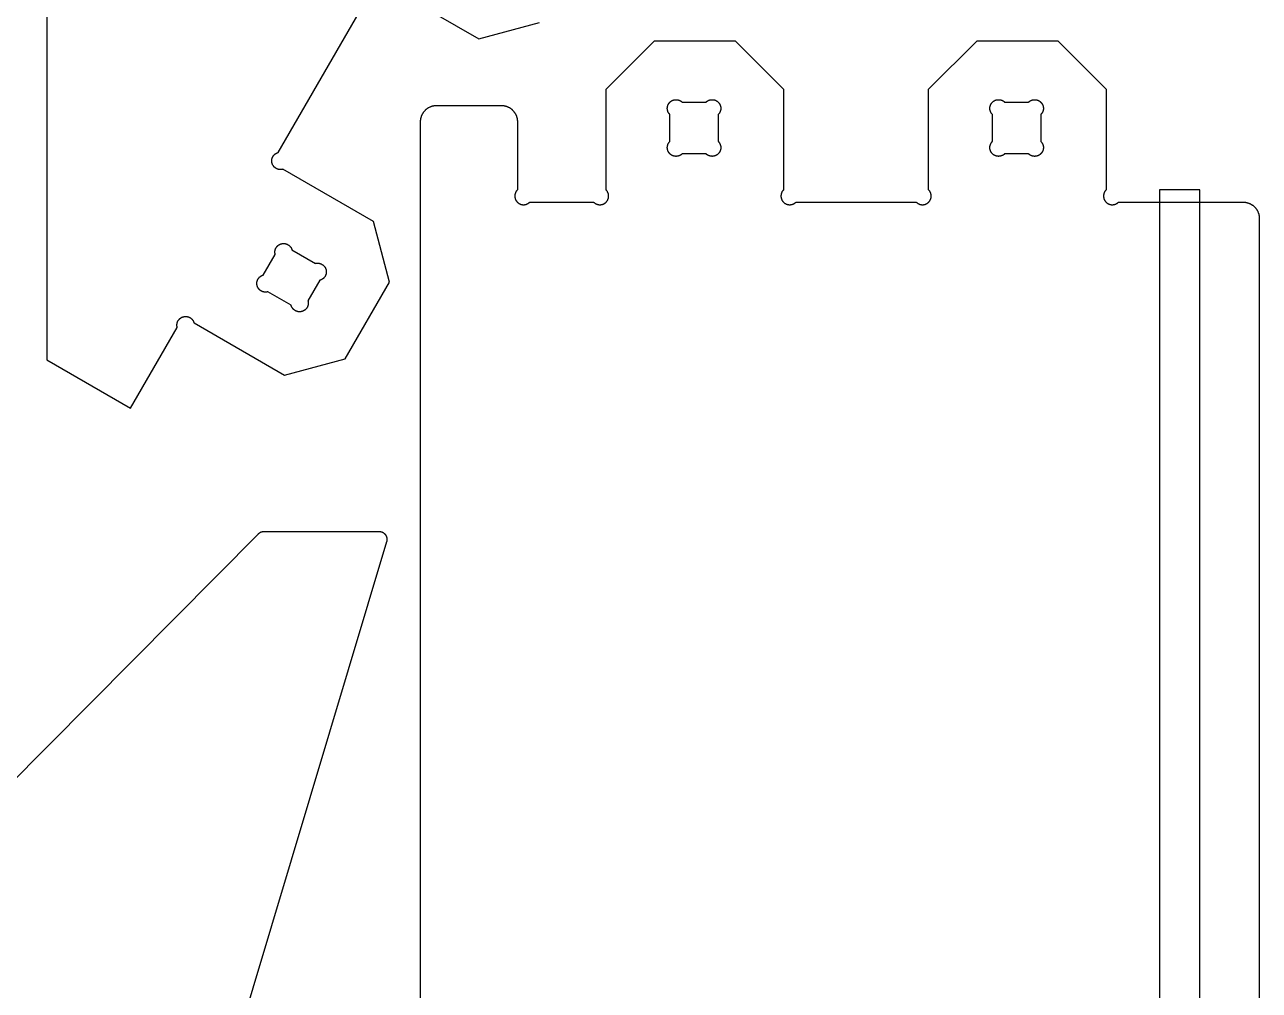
# Model space of a CAD drawing. Header units: inches. Extents: x -71.1 to 24.9, y -42.3 to 5.7.
# Drawn here: x -10.4 to 8.73, y -27.28 to -12.31 of the extents above; entities that cross this region are included whole.
import ezdxf

# ---------------------------------------------------------------- set-up
doc = ezdxf.new("R2010")
doc.units = ezdxf.units.IN
doc.header["$LTSCALE"] = 0.03937
doc.header["$MEASUREMENT"] = 0
for name, color, linetype, true_color in [('pocket', 7, 'Continuous', 0x000000), ('profile - inside', 7, 'Continuous', 0x000000), ('profile - outside', 7, 'Continuous', 0x000000)]:
    doc.layers.add(name, color=color, linetype=linetype, true_color=true_color)

msp = doc.modelspace()

# ---------------------------------------------------------------- linework, layer by layer
at = {"layer": 'pocket'}
for points in [[(7.809, -14.876), (7.184, -14.876)], [(7.184, -14.876), (7.184, -39.254)], [(7.809, -39.254), (7.809, -14.876)]]:
    msp.add_lwpolyline(points, dxfattribs=at)
at = {"layer": 'profile - inside'}
for points in [[(0.384, -14.22), (0.384, -14.223), (0.384, -14.226), (0.384, -14.229), (0.384, -14.232), (0.384, -14.235), (0.383, -14.238), (0.383, -14.241), (0.382, -14.244), (0.382, -14.247), (0.381, -14.25), (0.38, -14.254), (0.379, -14.257), (0.378, -14.26), (0.377, -14.263), (0.376, -14.266), (0.375, -14.269), (0.374, -14.272), (0.372, -14.275), (0.371, -14.279), (0.369, -14.282), (0.368, -14.285), (0.366, -14.288), (0.364, -14.291), (0.362, -14.293), (0.36, -14.296), (0.358, -14.299), (0.356, -14.302), (0.354, -14.305), (0.352, -14.307), (0.35, -14.31), (0.347, -14.313), (0.345, -14.315), (0.342, -14.317), (0.34, -14.32), (0.337, -14.322), (0.335, -14.324), (0.332, -14.327), (0.329, -14.329), (0.326, -14.331), (0.323, -14.333), (0.32, -14.334), (0.317, -14.336), (0.314, -14.338), (0.311, -14.34), (0.308, -14.341), (0.305, -14.342), (0.302, -14.344), (0.299, -14.345), (0.296, -14.346), (0.293, -14.347), (0.29, -14.348), (0.287, -14.349), (0.283, -14.35), (0.28, -14.351), (0.277, -14.352), (0.274, -14.352), (0.271, -14.353), (0.268, -14.353), (0.265, -14.354), (0.262, -14.354), (0.258, -14.354), (0.255, -14.354), (0.252, -14.355), (0.249, -14.355), (0.246, -14.355), (0.243, -14.354), (0.24, -14.354), (0.237, -14.354), (0.234, -14.354), (0.231, -14.353), (0.228, -14.353), (0.225, -14.352), (0.222, -14.352), (0.219, -14.351), (0.215, -14.35), (0.212, -14.349), (0.209, -14.348), (0.206, -14.347), (0.203, -14.346), (0.2, -14.345), (0.197, -14.344), (0.194, -14.342), (0.19, -14.341), (0.187, -14.34), (0.184, -14.338), (0.181, -14.336), (0.178, -14.334), (0.176, -14.333), (0.173, -14.331), (0.17, -14.329), (0.167, -14.327), (0.164, -14.324), (0.162, -14.322), (0.159, -14.32), (0.156, -14.317), (0.154, -14.315), (-0.214, -14.315), (-0.217, -14.317), (-0.219, -14.32), (-0.222, -14.322), (-0.225, -14.324), (-0.227, -14.327), (-0.23, -14.329), (-0.233, -14.331), (-0.236, -14.333), (-0.239, -14.334), (-0.242, -14.336), (-0.245, -14.338), (-0.248, -14.34), (-0.251, -14.341), (-0.254, -14.342), (-0.257, -14.344), (-0.26, -14.345), (-0.263, -14.346), (-0.266, -14.347), (-0.269, -14.348), (-0.273, -14.349), (-0.276, -14.35), (-0.279, -14.351), (-0.282, -14.352), (-0.285, -14.352), (-0.288, -14.353), (-0.291, -14.353), (-0.294, -14.354), (-0.298, -14.354), (-0.301, -14.354), (-0.304, -14.354), (-0.307, -14.355), (-0.31, -14.355), (-0.313, -14.355), (-0.316, -14.354), (-0.319, -14.354), (-0.322, -14.354), (-0.325, -14.354), (-0.328, -14.353), (-0.331, -14.353), (-0.334, -14.352), (-0.337, -14.352), (-0.341, -14.351), (-0.344, -14.35), (-0.347, -14.349), (-0.35, -14.348), (-0.353, -14.347), (-0.356, -14.346), (-0.359, -14.345), (-0.362, -14.344), (-0.366, -14.342), (-0.369, -14.341), (-0.372, -14.34), (-0.375, -14.338), (-0.378, -14.336), (-0.381, -14.334), (-0.384, -14.333), (-0.386, -14.331), (-0.389, -14.329), (-0.392, -14.327), (-0.395, -14.324), (-0.397, -14.322), (-0.4, -14.32), (-0.403, -14.317), (-0.405, -14.315), (-0.408, -14.313), (-0.41, -14.31), (-0.412, -14.307), (-0.414, -14.305), (-0.417, -14.302), (-0.419, -14.299), (-0.421, -14.296), (-0.423, -14.293), (-0.425, -14.291), (-0.426, -14.288), (-0.428, -14.285), (-0.43, -14.282), (-0.431, -14.279), (-0.433, -14.275), (-0.434, -14.272), (-0.435, -14.269), (-0.436, -14.266), (-0.437, -14.263), (-0.439, -14.26), (-0.439, -14.257), (-0.44, -14.254), (-0.441, -14.25), (-0.442, -14.247), (-0.442, -14.244), (-0.443, -14.241), (-0.443, -14.238), (-0.444, -14.235), (-0.444, -14.232), (-0.444, -14.229), (-0.445, -14.226), (-0.445, -14.223), (-0.445, -14.22), (-0.445, -14.217), (-0.445, -14.214), (-0.444, -14.211), (-0.444, -14.207), (-0.444, -14.204), (-0.443, -14.201), (-0.443, -14.198), (-0.442, -14.195), (-0.442, -14.192), (-0.441, -14.189), (-0.44, -14.186), (-0.439, -14.182), (-0.439, -14.179), (-0.437, -14.176), (-0.436, -14.173), (-0.435, -14.17), (-0.434, -14.167), (-0.433, -14.164), (-0.431, -14.161), (-0.43, -14.158), (-0.428, -14.155), (-0.426, -14.152), (-0.425, -14.149), (-0.423, -14.146), (-0.421, -14.143), (-0.419, -14.14), (-0.417, -14.137), (-0.414, -14.135), (-0.412, -14.132), (-0.41, -14.129), (-0.408, -14.127), (-0.405, -14.124), (-0.405, -13.706), (-0.408, -13.703), (-0.41, -13.701), (-0.412, -13.698), (-0.414, -13.696), (-0.417, -13.693), (-0.419, -13.69), (-0.421, -13.687), (-0.423, -13.684), (-0.425, -13.681), (-0.426, -13.679), (-0.428, -13.676), (-0.43, -13.673), (-0.431, -13.669), (-0.433, -13.666), (-0.434, -13.663), (-0.435, -13.66), (-0.436, -13.657), (-0.437, -13.654), (-0.439, -13.651), (-0.439, -13.648), (-0.44, -13.645), (-0.441, -13.641), (-0.442, -13.638), (-0.442, -13.635), (-0.443, -13.632), (-0.443, -13.629), (-0.444, -13.626), (-0.444, -13.623), (-0.444, -13.62), (-0.445, -13.617), (-0.445, -13.614), (-0.445, -13.611), (-0.445, -13.608), (-0.445, -13.604), (-0.444, -13.601), (-0.444, -13.598), (-0.444, -13.595), (-0.443, -13.592), (-0.443, -13.589), (-0.442, -13.586), (-0.442, -13.583), (-0.441, -13.58), (-0.44, -13.577), (-0.439, -13.573), (-0.439, -13.57), (-0.437, -13.567), (-0.436, -13.564), (-0.435, -13.561), (-0.434, -13.558), (-0.433, -13.555), (-0.431, -13.552), (-0.43, -13.549), (-0.428, -13.545), (-0.426, -13.543), (-0.425, -13.54), (-0.423, -13.537), (-0.421, -13.534), (-0.419, -13.531), (-0.417, -13.528), (-0.414, -13.525), (-0.412, -13.523), (-0.41, -13.52), (-0.408, -13.518), (-0.405, -13.515), (-0.403, -13.513), (-0.4, -13.51), (-0.397, -13.508), (-0.395, -13.506), (-0.392, -13.504), (-0.389, -13.501), (-0.386, -13.499), (-0.384, -13.498), (-0.381, -13.496), (-0.378, -13.494), (-0.375, -13.492), (-0.372, -13.491), (-0.369, -13.489), (-0.366, -13.488), (-0.362, -13.486), (-0.359, -13.485), (-0.356, -13.484), (-0.353, -13.483), (-0.35, -13.482), (-0.347, -13.481), (-0.344, -13.48), (-0.341, -13.479), (-0.337, -13.478), (-0.334, -13.478), (-0.331, -13.477), (-0.328, -13.477), (-0.325, -13.476), (-0.322, -13.476), (-0.319, -13.476), (-0.316, -13.476), (-0.313, -13.476), (-0.31, -13.476), (-0.307, -13.476), (-0.304, -13.476), (-0.301, -13.476), (-0.298, -13.476), (-0.294, -13.476), (-0.291, -13.477), (-0.288, -13.477), (-0.285, -13.478), (-0.282, -13.478), (-0.279, -13.479), (-0.276, -13.48), (-0.273, -13.481), (-0.269, -13.482), (-0.266, -13.483), (-0.263, -13.484), (-0.26, -13.485), (-0.257, -13.486), (-0.254, -13.488), (-0.251, -13.489), (-0.248, -13.491), (-0.245, -13.492), (-0.242, -13.494), (-0.239, -13.496), (-0.236, -13.498), (-0.233, -13.499), (-0.23, -13.501), (-0.227, -13.504), (-0.225, -13.506), (-0.222, -13.508), (-0.219, -13.51), (-0.217, -13.513), (-0.214, -13.515), (0.154, -13.515), (0.156, -13.513), (0.159, -13.51), (0.162, -13.508), (0.164, -13.506), (0.167, -13.504), (0.17, -13.501), (0.173, -13.499), (0.176, -13.498), (0.178, -13.496), (0.181, -13.494), (0.184, -13.492), (0.187, -13.491), (0.19, -13.489), (0.194, -13.488), (0.197, -13.486), (0.2, -13.485), (0.203, -13.484), (0.206, -13.483), (0.209, -13.482), (0.212, -13.481), (0.215, -13.48), (0.219, -13.479), (0.222, -13.478), (0.225, -13.478), (0.228, -13.477), (0.231, -13.477), (0.234, -13.476), (0.237, -13.476), (0.24, -13.476), (0.243, -13.476), (0.246, -13.476), (0.249, -13.476), (0.252, -13.476), (0.255, -13.476), (0.258, -13.476), (0.262, -13.476), (0.265, -13.476), (0.268, -13.477), (0.271, -13.477), (0.274, -13.478), (0.277, -13.478), (0.28, -13.479), (0.283, -13.48), (0.287, -13.481), (0.29, -13.482), (0.293, -13.483), (0.296, -13.484), (0.299, -13.485), (0.302, -13.486), (0.305, -13.488), (0.308, -13.489), (0.311, -13.491), (0.314, -13.492), (0.317, -13.494), (0.32, -13.496), (0.323, -13.498), (0.326, -13.499), (0.329, -13.501), (0.332, -13.504), (0.335, -13.506), (0.337, -13.508), (0.34, -13.51), (0.342, -13.513), (0.345, -13.515), (0.347, -13.518), (0.35, -13.52), (0.352, -13.523), (0.354, -13.525), (0.356, -13.528), (0.358, -13.531), (0.36, -13.534), (0.362, -13.537), (0.364, -13.54), (0.366, -13.543), (0.368, -13.545), (0.369, -13.549), (0.371, -13.552), (0.372, -13.555), (0.374, -13.558), (0.375, -13.561), (0.376, -13.564), (0.377, -13.567), (0.378, -13.57), (0.379, -13.573), (0.38, -13.577), (0.381, -13.58), (0.382, -13.583), (0.382, -13.586), (0.383, -13.589), (0.383, -13.592), (0.384, -13.595), (0.384, -13.598), (0.384, -13.601), (0.384, -13.604), (0.384, -13.608), (0.384, -13.611), (0.384, -13.614), (0.384, -13.617), (0.384, -13.62), (0.384, -13.623), (0.384, -13.626), (0.383, -13.629), (0.383, -13.632), (0.382, -13.635), (0.382, -13.638), (0.381, -13.641), (0.38, -13.645), (0.379, -13.648), (0.378, -13.651), (0.377, -13.654), (0.376, -13.657), (0.375, -13.66), (0.374, -13.663), (0.372, -13.666), (0.371, -13.669), (0.369, -13.673), (0.368, -13.676), (0.366, -13.679), (0.364, -13.681), (0.362, -13.684), (0.36, -13.687), (0.358, -13.69), (0.356, -13.693), (0.354, -13.696), (0.352, -13.698), (0.35, -13.701), (0.347, -13.703), (0.345, -13.706), (0.345, -14.124), (0.347, -14.127), (0.35, -14.129), (0.352, -14.132), (0.354, -14.135), (0.356, -14.137), (0.358, -14.14), (0.36, -14.143), (0.362, -14.146), (0.364, -14.149), (0.366, -14.152), (0.368, -14.155), (0.369, -14.158), (0.371, -14.161), (0.372, -14.164), (0.374, -14.167), (0.375, -14.17), (0.376, -14.173), (0.377, -14.176), (0.378, -14.179), (0.379, -14.182), (0.38, -14.186), (0.381, -14.189), (0.382, -14.192), (0.382, -14.195), (0.383, -14.198), (0.383, -14.201), (0.384, -14.204), (0.384, -14.207), (0.384, -14.211), (0.384, -14.214), (0.384, -14.217), (0.384, -14.22)], [(5.384, -14.22), (5.384, -14.223), (5.384, -14.226), (5.384, -14.229), (5.384, -14.232), (5.384, -14.235), (5.383, -14.238), (5.383, -14.241), (5.382, -14.244), (5.382, -14.247), (5.381, -14.25), (5.38, -14.254), (5.379, -14.257), (5.378, -14.26), (5.377, -14.263), (5.376, -14.266), (5.375, -14.269), (5.374, -14.272), (5.372, -14.275), (5.371, -14.279), (5.369, -14.282), (5.368, -14.285), (5.366, -14.288), (5.364, -14.291), (5.362, -14.293), (5.36, -14.296), (5.358, -14.299), (5.356, -14.302), (5.354, -14.305), (5.352, -14.307), (5.35, -14.31), (5.347, -14.313), (5.345, -14.315), (5.342, -14.317), (5.34, -14.32), (5.337, -14.322), (5.335, -14.324), (5.332, -14.327), (5.329, -14.329), (5.326, -14.331), (5.323, -14.333), (5.32, -14.334), (5.317, -14.336), (5.314, -14.338), (5.311, -14.34), (5.308, -14.341), (5.305, -14.342), (5.302, -14.344), (5.299, -14.345), (5.296, -14.346), (5.293, -14.347), (5.29, -14.348), (5.287, -14.349), (5.283, -14.35), (5.28, -14.351), (5.277, -14.352), (5.274, -14.352), (5.271, -14.353), (5.268, -14.353), (5.265, -14.354), (5.262, -14.354), (5.258, -14.354), (5.255, -14.354), (5.252, -14.355), (5.249, -14.355), (5.246, -14.355), (5.243, -14.354), (5.24, -14.354), (5.237, -14.354), (5.234, -14.354), (5.231, -14.353), (5.228, -14.353), (5.225, -14.352), (5.222, -14.352), (5.219, -14.351), (5.215, -14.35), (5.212, -14.349), (5.209, -14.348), (5.206, -14.347), (5.203, -14.346), (5.2, -14.345), (5.197, -14.344), (5.194, -14.342), (5.19, -14.341), (5.187, -14.34), (5.184, -14.338), (5.181, -14.336), (5.178, -14.334), (5.176, -14.333), (5.173, -14.331), (5.17, -14.329), (5.167, -14.327), (5.164, -14.324), (5.162, -14.322), (5.159, -14.32), (5.156, -14.317), (5.154, -14.315), (4.786, -14.315), (4.783, -14.317), (4.781, -14.32), (4.778, -14.322), (4.775, -14.324), (4.773, -14.327), (4.77, -14.329), (4.767, -14.331), (4.764, -14.333), (4.761, -14.334), (4.758, -14.336), (4.755, -14.338), (4.752, -14.34), (4.749, -14.341), (4.746, -14.342), (4.743, -14.344), (4.74, -14.345), (4.737, -14.346), (4.734, -14.347), (4.731, -14.348), (4.727, -14.349), (4.724, -14.35), (4.721, -14.351), (4.718, -14.352), (4.715, -14.352), (4.712, -14.353), (4.709, -14.353), (4.706, -14.354), (4.702, -14.354), (4.699, -14.354), (4.696, -14.354), (4.693, -14.355), (4.69, -14.355), (4.687, -14.355), (4.684, -14.354), (4.681, -14.354), (4.678, -14.354), (4.675, -14.354), (4.672, -14.353), (4.669, -14.353), (4.666, -14.352), (4.663, -14.352), (4.659, -14.351), (4.656, -14.35), (4.653, -14.349), (4.65, -14.348), (4.647, -14.347), (4.644, -14.346), (4.641, -14.345), (4.638, -14.344), (4.634, -14.342), (4.631, -14.341), (4.628, -14.34), (4.625, -14.338), (4.622, -14.336), (4.619, -14.334), (4.616, -14.333), (4.614, -14.331), (4.611, -14.329), (4.608, -14.327), (4.605, -14.324), (4.603, -14.322), (4.6, -14.32), (4.597, -14.317), (4.595, -14.315), (4.592, -14.313), (4.59, -14.31), (4.588, -14.307), (4.586, -14.305), (4.583, -14.302), (4.581, -14.299), (4.579, -14.296), (4.577, -14.293), (4.575, -14.291), (4.574, -14.288), (4.572, -14.285), (4.57, -14.282), (4.569, -14.279), (4.567, -14.275), (4.566, -14.272), (4.565, -14.269), (4.564, -14.266), (4.563, -14.263), (4.561, -14.26), (4.561, -14.257), (4.56, -14.254), (4.559, -14.25), (4.558, -14.247), (4.558, -14.244), (4.557, -14.241), (4.557, -14.238), (4.556, -14.235), (4.556, -14.232), (4.556, -14.229), (4.555, -14.226), (4.555, -14.223), (4.555, -14.22), (4.555, -14.217), (4.555, -14.214), (4.556, -14.211), (4.556, -14.207), (4.556, -14.204), (4.557, -14.201), (4.557, -14.198), (4.558, -14.195), (4.558, -14.192), (4.559, -14.189), (4.56, -14.186), (4.561, -14.182), (4.561, -14.179), (4.563, -14.176), (4.564, -14.173), (4.565, -14.17), (4.566, -14.167), (4.567, -14.164), (4.569, -14.161), (4.57, -14.158), (4.572, -14.155), (4.574, -14.152), (4.575, -14.149), (4.577, -14.146), (4.579, -14.143), (4.581, -14.14), (4.583, -14.137), (4.586, -14.135), (4.588, -14.132), (4.59, -14.129), (4.592, -14.127), (4.595, -14.124), (4.595, -13.706), (4.592, -13.703), (4.59, -13.701), (4.588, -13.698), (4.586, -13.696), (4.583, -13.693), (4.581, -13.69), (4.579, -13.687), (4.577, -13.684), (4.575, -13.681), (4.574, -13.679), (4.572, -13.676), (4.57, -13.673), (4.569, -13.669), (4.567, -13.666), (4.566, -13.663), (4.565, -13.66), (4.564, -13.657), (4.563, -13.654), (4.561, -13.651), (4.561, -13.648), (4.56, -13.645), (4.559, -13.641), (4.558, -13.638), (4.558, -13.635), (4.557, -13.632), (4.557, -13.629), (4.556, -13.626), (4.556, -13.623), (4.556, -13.62), (4.555, -13.617), (4.555, -13.614), (4.555, -13.611), (4.555, -13.608), (4.555, -13.604), (4.556, -13.601), (4.556, -13.598), (4.556, -13.595), (4.557, -13.592), (4.557, -13.589), (4.558, -13.586), (4.558, -13.583), (4.559, -13.58), (4.56, -13.577), (4.561, -13.573), (4.561, -13.57), (4.563, -13.567), (4.564, -13.564), (4.565, -13.561), (4.566, -13.558), (4.567, -13.555), (4.569, -13.552), (4.57, -13.549), (4.572, -13.545), (4.574, -13.543), (4.575, -13.54), (4.577, -13.537), (4.579, -13.534), (4.581, -13.531), (4.583, -13.528), (4.586, -13.525), (4.588, -13.523), (4.59, -13.52), (4.592, -13.518), (4.595, -13.515), (4.597, -13.513), (4.6, -13.51), (4.603, -13.508), (4.605, -13.506), (4.608, -13.504), (4.611, -13.501), (4.614, -13.499), (4.616, -13.498), (4.619, -13.496), (4.622, -13.494), (4.625, -13.492), (4.628, -13.491), (4.631, -13.489), (4.634, -13.488), (4.638, -13.486), (4.641, -13.485), (4.644, -13.484), (4.647, -13.483), (4.65, -13.482), (4.653, -13.481), (4.656, -13.48), (4.659, -13.479), (4.663, -13.478), (4.666, -13.478), (4.669, -13.477), (4.672, -13.477), (4.675, -13.476), (4.678, -13.476), (4.681, -13.476), (4.684, -13.476), (4.687, -13.476), (4.69, -13.476), (4.693, -13.476), (4.696, -13.476), (4.699, -13.476), (4.702, -13.476), (4.706, -13.476), (4.709, -13.477), (4.712, -13.477), (4.715, -13.478), (4.718, -13.478), (4.721, -13.479), (4.724, -13.48), (4.727, -13.481), (4.731, -13.482), (4.734, -13.483), (4.737, -13.484), (4.74, -13.485), (4.743, -13.486), (4.746, -13.488), (4.749, -13.489), (4.752, -13.491), (4.755, -13.492), (4.758, -13.494), (4.761, -13.496), (4.764, -13.498), (4.767, -13.499), (4.77, -13.501), (4.773, -13.504), (4.775, -13.506), (4.778, -13.508), (4.781, -13.51), (4.783, -13.513), (4.786, -13.515), (5.154, -13.515), (5.156, -13.513), (5.159, -13.51), (5.162, -13.508), (5.164, -13.506), (5.167, -13.504), (5.17, -13.501), (5.173, -13.499), (5.176, -13.498), (5.178, -13.496), (5.181, -13.494), (5.184, -13.492), (5.187, -13.491), (5.19, -13.489), (5.194, -13.488), (5.197, -13.486), (5.2, -13.485), (5.203, -13.484), (5.206, -13.483), (5.209, -13.482), (5.212, -13.481), (5.215, -13.48), (5.219, -13.479), (5.222, -13.478), (5.225, -13.478), (5.228, -13.477), (5.231, -13.477), (5.234, -13.476), (5.237, -13.476), (5.24, -13.476), (5.243, -13.476), (5.246, -13.476), (5.249, -13.476), (5.252, -13.476), (5.255, -13.476), (5.258, -13.476), (5.262, -13.476), (5.265, -13.476), (5.268, -13.477), (5.271, -13.477), (5.274, -13.478), (5.277, -13.478), (5.28, -13.479), (5.283, -13.48), (5.287, -13.481), (5.29, -13.482), (5.293, -13.483), (5.296, -13.484), (5.299, -13.485), (5.302, -13.486), (5.305, -13.488), (5.308, -13.489), (5.311, -13.491), (5.314, -13.492), (5.317, -13.494), (5.32, -13.496), (5.323, -13.498), (5.326, -13.499), (5.329, -13.501), (5.332, -13.504), (5.335, -13.506), (5.337, -13.508), (5.34, -13.51), (5.342, -13.513), (5.345, -13.515), (5.347, -13.518), (5.35, -13.52), (5.352, -13.523), (5.354, -13.525), (5.356, -13.528), (5.358, -13.531), (5.36, -13.534), (5.362, -13.537), (5.364, -13.54), (5.366, -13.543), (5.368, -13.545), (5.369, -13.549), (5.371, -13.552), (5.372, -13.555), (5.374, -13.558), (5.375, -13.561), (5.376, -13.564), (5.377, -13.567), (5.378, -13.57), (5.379, -13.573), (5.38, -13.577), (5.381, -13.58), (5.382, -13.583), (5.382, -13.586), (5.383, -13.589), (5.383, -13.592), (5.384, -13.595), (5.384, -13.598), (5.384, -13.601), (5.384, -13.604), (5.384, -13.608), (5.384, -13.611), (5.384, -13.614), (5.384, -13.617), (5.384, -13.62), (5.384, -13.623), (5.384, -13.626), (5.383, -13.629), (5.383, -13.632), (5.382, -13.635), (5.382, -13.638), (5.381, -13.641), (5.38, -13.645), (5.379, -13.648), (5.378, -13.651), (5.377, -13.654), (5.376, -13.657), (5.375, -13.66), (5.374, -13.663), (5.372, -13.666), (5.371, -13.669), (5.369, -13.673), (5.368, -13.676), (5.366, -13.679), (5.364, -13.681), (5.362, -13.684), (5.36, -13.687), (5.358, -13.69), (5.356, -13.693), (5.354, -13.696), (5.352, -13.698), (5.35, -13.701), (5.347, -13.703), (5.345, -13.706), (5.345, -14.124), (5.347, -14.127), (5.35, -14.129), (5.352, -14.132), (5.354, -14.135), (5.356, -14.137), (5.358, -14.14), (5.36, -14.143), (5.362, -14.146), (5.364, -14.149), (5.366, -14.152), (5.368, -14.155), (5.369, -14.158), (5.371, -14.161), (5.372, -14.164), (5.374, -14.167), (5.375, -14.17), (5.376, -14.173), (5.377, -14.176), (5.378, -14.179), (5.379, -14.182), (5.38, -14.186), (5.381, -14.189), (5.382, -14.192), (5.382, -14.195), (5.383, -14.198), (5.383, -14.201), (5.384, -14.204), (5.384, -14.207), (5.384, -14.211), (5.384, -14.214), (5.384, -14.217), (5.384, -14.22)], [(-6.523, -15.876), (-6.524, -15.871), (-6.525, -15.867), (-6.525, -15.862), (-6.526, -15.858), (-6.527, -15.854), (-6.527, -15.849), (-6.527, -15.845), (-6.527, -15.841), (-6.527, -15.838), (-6.527, -15.835), (-6.527, -15.832), (-6.527, -15.829), (-6.526, -15.826), (-6.526, -15.822), (-6.526, -15.819), (-6.525, -15.816), (-6.524, -15.813), (-6.524, -15.81), (-6.523, -15.807), (-6.522, -15.804), (-6.521, -15.8), (-6.52, -15.797), (-6.519, -15.794), (-6.518, -15.791), (-6.516, -15.788), (-6.515, -15.785), (-6.514, -15.782), (-6.512, -15.779), (-6.511, -15.776), (-6.509, -15.773), (-6.507, -15.77), (-6.505, -15.767), (-6.503, -15.764), (-6.501, -15.761), (-6.499, -15.758), (-6.497, -15.756), (-6.495, -15.753), (-6.492, -15.75), (-6.49, -15.748), (-6.488, -15.745), (-6.485, -15.743), (-6.483, -15.74), (-6.48, -15.738), (-6.477, -15.736), (-6.475, -15.734), (-6.472, -15.732), (-6.469, -15.73), (-6.466, -15.728), (-6.463, -15.726), (-6.46, -15.724), (-6.457, -15.722), (-6.454, -15.721), (-6.451, -15.719), (-6.448, -15.718), (-6.445, -15.717), (-6.442, -15.715), (-6.439, -15.714), (-6.436, -15.713), (-6.433, -15.712), (-6.429, -15.711), (-6.426, -15.71), (-6.423, -15.709), (-6.42, -15.709), (-6.417, -15.708), (-6.414, -15.707), (-6.411, -15.707), (-6.407, -15.707), (-6.404, -15.706), (-6.401, -15.706), (-6.398, -15.706), (-6.395, -15.706), (-6.392, -15.706), (-6.39, -15.706), (-6.387, -15.706), (-6.385, -15.706), (-6.382, -15.706), (-6.38, -15.706), (-6.377, -15.707), (-6.375, -15.707), (-6.372, -15.707), (-6.37, -15.708), (-6.367, -15.708), (-6.364, -15.709), (-6.362, -15.709), (-6.359, -15.71), (-6.357, -15.711), (-6.354, -15.711), (-6.351, -15.712), (-6.349, -15.713), (-6.346, -15.714), (-6.344, -15.715), (-6.341, -15.716), (-6.339, -15.717), (-6.336, -15.718), (-6.333, -15.719), (-6.331, -15.72), (-6.328, -15.722), (-6.326, -15.723), (-6.324, -15.725), (-6.321, -15.726), (-6.319, -15.728), (-6.316, -15.729), (-6.314, -15.731), (-6.312, -15.732), (-6.309, -15.734), (-6.307, -15.736), (-6.305, -15.738), (-6.303, -15.74), (-6.301, -15.742), (-6.299, -15.744), (-6.296, -15.746), (-6.294, -15.748), (-6.293, -15.75), (-6.291, -15.752), (-6.289, -15.754), (-6.287, -15.756), (-6.285, -15.759), (-6.283, -15.761), (-6.282, -15.763), (-6.28, -15.766), (-6.279, -15.768), (-6.277, -15.77), (-6.276, -15.773), (-6.274, -15.775), (-6.273, -15.778), (-6.272, -15.78), (-6.27, -15.783), (-6.269, -15.785), (-6.268, -15.788), (-6.267, -15.79), (-6.266, -15.793), (-6.265, -15.795), (-6.264, -15.798), (-6.263, -15.801), (-6.263, -15.803), (-6.262, -15.806), (-5.9, -16.015), (-5.895, -16.014), (-5.891, -16.013), (-5.886, -16.012), (-5.882, -16.011), (-5.878, -16.011), (-5.873, -16.01), (-5.869, -16.01), (-5.865, -16.01), (-5.862, -16.01), (-5.859, -16.01), (-5.856, -16.011), (-5.853, -16.011), (-5.849, -16.011), (-5.846, -16.011), (-5.843, -16.012), (-5.84, -16.012), (-5.837, -16.013), (-5.834, -16.014), (-5.831, -16.015), (-5.828, -16.015), (-5.824, -16.016), (-5.821, -16.017), (-5.818, -16.019), (-5.815, -16.02), (-5.812, -16.021), (-5.809, -16.022), (-5.806, -16.024), (-5.803, -16.025), (-5.8, -16.027), (-5.797, -16.029), (-5.794, -16.03), (-5.791, -16.032), (-5.788, -16.034), (-5.785, -16.036), (-5.782, -16.038), (-5.78, -16.04), (-5.777, -16.043), (-5.774, -16.045), (-5.772, -16.047), (-5.769, -16.05), (-5.767, -16.052), (-5.764, -16.055), (-5.762, -16.057), (-5.76, -16.06), (-5.758, -16.063), (-5.756, -16.066), (-5.754, -16.068), (-5.752, -16.071), (-5.75, -16.074), (-5.748, -16.077), (-5.746, -16.08), (-5.745, -16.083), (-5.743, -16.086), (-5.742, -16.089), (-5.74, -16.092), (-5.739, -16.096), (-5.738, -16.099), (-5.737, -16.102), (-5.736, -16.105), (-5.735, -16.108), (-5.734, -16.111), (-5.733, -16.114), (-5.733, -16.118), (-5.732, -16.121), (-5.731, -16.124), (-5.731, -16.127), (-5.731, -16.13), (-5.73, -16.133), (-5.73, -16.136), (-5.73, -16.139), (-5.73, -16.142), (-5.73, -16.145), (-5.73, -16.148), (-5.73, -16.15), (-5.73, -16.153), (-5.73, -16.155), (-5.73, -16.158), (-5.731, -16.16), (-5.731, -16.163), (-5.731, -16.165), (-5.732, -16.168), (-5.732, -16.171), (-5.733, -16.173), (-5.733, -16.176), (-5.734, -16.178), (-5.734, -16.181), (-5.735, -16.183), (-5.736, -16.186), (-5.737, -16.189), (-5.738, -16.191), (-5.739, -16.194), (-5.74, -16.196), (-5.741, -16.199), (-5.742, -16.201), (-5.743, -16.204), (-5.744, -16.207), (-5.746, -16.209), (-5.747, -16.211), (-5.748, -16.214), (-5.75, -16.216), (-5.751, -16.219), (-5.753, -16.221), (-5.755, -16.223), (-5.756, -16.226), (-5.758, -16.228), (-5.76, -16.23), (-5.762, -16.233), (-5.764, -16.235), (-5.766, -16.237), (-5.767, -16.239), (-5.77, -16.241), (-5.772, -16.243), (-5.774, -16.245), (-5.776, -16.247), (-5.778, -16.249), (-5.78, -16.251), (-5.782, -16.252), (-5.785, -16.254), (-5.787, -16.256), (-5.789, -16.257), (-5.792, -16.259), (-5.794, -16.26), (-5.797, -16.262), (-5.799, -16.263), (-5.802, -16.265), (-5.804, -16.266), (-5.807, -16.267), (-5.809, -16.268), (-5.812, -16.269), (-5.814, -16.27), (-5.817, -16.271), (-5.819, -16.272), (-5.822, -16.273), (-5.825, -16.274), (-5.827, -16.275), (-5.83, -16.276), (-6.014, -16.594), (-6.013, -16.599), (-6.012, -16.603), (-6.011, -16.608), (-6.01, -16.612), (-6.01, -16.617), (-6.009, -16.621), (-6.009, -16.625), (-6.009, -16.629), (-6.009, -16.632), (-6.009, -16.635), (-6.009, -16.639), (-6.01, -16.642), (-6.01, -16.645), (-6.01, -16.648), (-6.011, -16.651), (-6.011, -16.654), (-6.012, -16.657), (-6.013, -16.66), (-6.014, -16.663), (-6.014, -16.667), (-6.015, -16.67), (-6.016, -16.673), (-6.017, -16.676), (-6.019, -16.679), (-6.02, -16.682), (-6.021, -16.685), (-6.023, -16.688), (-6.024, -16.691), (-6.026, -16.694), (-6.028, -16.697), (-6.029, -16.7), (-6.031, -16.703), (-6.033, -16.706), (-6.035, -16.709), (-6.037, -16.712), (-6.039, -16.715), (-6.042, -16.717), (-6.044, -16.72), (-6.046, -16.722), (-6.049, -16.725), (-6.051, -16.727), (-6.054, -16.73), (-6.056, -16.732), (-6.059, -16.734), (-6.062, -16.736), (-6.065, -16.739), (-6.067, -16.741), (-6.07, -16.742), (-6.073, -16.744), (-6.076, -16.746), (-6.079, -16.748), (-6.082, -16.749), (-6.085, -16.751), (-6.088, -16.752), (-6.091, -16.754), (-6.094, -16.755), (-6.098, -16.756), (-6.101, -16.757), (-6.104, -16.758), (-6.107, -16.759), (-6.11, -16.76), (-6.113, -16.761), (-6.116, -16.762), (-6.12, -16.762), (-6.123, -16.763), (-6.126, -16.763), (-6.129, -16.764), (-6.132, -16.764), (-6.135, -16.764), (-6.138, -16.764), (-6.141, -16.764), (-6.144, -16.764), (-6.147, -16.764), (-6.149, -16.764), (-6.152, -16.764), (-6.154, -16.764), (-6.157, -16.764), (-6.159, -16.764), (-6.162, -16.763), (-6.164, -16.763), (-6.167, -16.763), (-6.169, -16.762), (-6.172, -16.762), (-6.175, -16.761), (-6.177, -16.76), (-6.18, -16.76), (-6.182, -16.759), (-6.185, -16.758), (-6.188, -16.757), (-6.19, -16.756), (-6.193, -16.755), (-6.195, -16.754), (-6.198, -16.753), (-6.2, -16.752), (-6.203, -16.751), (-6.205, -16.75), (-6.208, -16.748), (-6.21, -16.747), (-6.213, -16.746), (-6.215, -16.744), (-6.218, -16.743), (-6.22, -16.741), (-6.222, -16.739), (-6.225, -16.738), (-6.227, -16.736), (-6.229, -16.734), (-6.231, -16.732), (-6.234, -16.731), (-6.236, -16.729), (-6.238, -16.727), (-6.24, -16.725), (-6.242, -16.723), (-6.244, -16.72), (-6.246, -16.718), (-6.248, -16.716), (-6.249, -16.714), (-6.251, -16.712), (-6.253, -16.709), (-6.255, -16.707), (-6.256, -16.705), (-6.258, -16.702), (-6.259, -16.7), (-6.261, -16.697), (-6.262, -16.695), (-6.264, -16.693), (-6.265, -16.69), (-6.266, -16.688), (-6.267, -16.685), (-6.268, -16.682), (-6.269, -16.68), (-6.27, -16.677), (-6.271, -16.675), (-6.272, -16.672), (-6.273, -16.67), (-6.274, -16.667), (-6.275, -16.664), (-6.637, -16.455), (-6.641, -16.456), (-6.646, -16.457), (-6.65, -16.458), (-6.654, -16.459), (-6.659, -16.459), (-6.663, -16.46), (-6.667, -16.46), (-6.672, -16.46), (-6.675, -16.46), (-6.678, -16.46), (-6.681, -16.46), (-6.684, -16.459), (-6.687, -16.459), (-6.69, -16.459), (-6.693, -16.458), (-6.696, -16.458), (-6.699, -16.457), (-6.703, -16.456), (-6.706, -16.456), (-6.709, -16.455), (-6.712, -16.454), (-6.715, -16.453), (-6.718, -16.452), (-6.721, -16.451), (-6.724, -16.449), (-6.728, -16.448), (-6.731, -16.446), (-6.734, -16.445), (-6.737, -16.443), (-6.74, -16.442), (-6.743, -16.44), (-6.746, -16.438), (-6.748, -16.436), (-6.751, -16.434), (-6.754, -16.432), (-6.757, -16.43), (-6.759, -16.428), (-6.762, -16.425), (-6.765, -16.423), (-6.767, -16.42), (-6.77, -16.418), (-6.772, -16.415), (-6.774, -16.413), (-6.776, -16.41), (-6.779, -16.407), (-6.781, -16.405), (-6.783, -16.402), (-6.785, -16.399), (-6.787, -16.396), (-6.788, -16.393), (-6.79, -16.39), (-6.792, -16.387), (-6.793, -16.384), (-6.795, -16.381), (-6.796, -16.378), (-6.797, -16.375), (-6.798, -16.372), (-6.8, -16.368), (-6.801, -16.365), (-6.801, -16.362), (-6.802, -16.359), (-6.803, -16.356), (-6.804, -16.353), (-6.804, -16.35), (-6.805, -16.346), (-6.805, -16.343), (-6.806, -16.34), (-6.806, -16.337), (-6.806, -16.334), (-6.807, -16.331), (-6.807, -16.328), (-6.807, -16.325), (-6.807, -16.323), (-6.807, -16.32), (-6.806, -16.318), (-6.806, -16.315), (-6.806, -16.312), (-6.806, -16.31), (-6.806, -16.307), (-6.805, -16.305), (-6.805, -16.302), (-6.804, -16.3), (-6.804, -16.297), (-6.803, -16.295), (-6.803, -16.292), (-6.802, -16.289), (-6.801, -16.287), (-6.8, -16.284), (-6.8, -16.282), (-6.799, -16.279), (-6.798, -16.276), (-6.797, -16.274), (-6.796, -16.271), (-6.794, -16.269), (-6.793, -16.266), (-6.792, -16.264), (-6.791, -16.261), (-6.789, -16.259), (-6.788, -16.256), (-6.786, -16.254), (-6.785, -16.251), (-6.783, -16.249), (-6.782, -16.247), (-6.78, -16.244), (-6.778, -16.242), (-6.777, -16.24), (-6.775, -16.238), (-6.773, -16.236), (-6.771, -16.233), (-6.769, -16.231), (-6.767, -16.229), (-6.765, -16.227), (-6.763, -16.225), (-6.761, -16.223), (-6.758, -16.222), (-6.756, -16.22), (-6.754, -16.218), (-6.752, -16.216), (-6.749, -16.215), (-6.747, -16.213), (-6.745, -16.211), (-6.742, -16.21), (-6.74, -16.208), (-6.737, -16.207), (-6.735, -16.206), (-6.732, -16.204), (-6.73, -16.203), (-6.727, -16.202), (-6.725, -16.201), (-6.722, -16.2), (-6.72, -16.199), (-6.717, -16.198), (-6.714, -16.197), (-6.712, -16.196), (-6.709, -16.195), (-6.707, -16.195), (-6.523, -15.876)]]:
    msp.add_lwpolyline(points, dxfattribs=at)
at = {"layer": 'profile - outside'}
for points in [[(-10.063, 2.617), (-10.063, -17.508), (-8.764, -18.258), (-8.041, -17.007), (-8.042, -17.002), (-8.043, -16.998), (-8.044, -16.993), (-8.045, -16.989), (-8.045, -16.985), (-8.045, -16.98), (-8.046, -16.976), (-8.046, -16.972), (-8.046, -16.969), (-8.046, -16.966), (-8.045, -16.963), (-8.045, -16.96), (-8.045, -16.956), (-8.044, -16.953), (-8.044, -16.95), (-8.043, -16.947), (-8.043, -16.944), (-8.042, -16.941), (-8.041, -16.938), (-8.041, -16.935), (-8.04, -16.931), (-8.039, -16.928), (-8.037, -16.925), (-8.036, -16.922), (-8.035, -16.919), (-8.034, -16.916), (-8.032, -16.913), (-8.031, -16.91), (-8.029, -16.907), (-8.027, -16.904), (-8.026, -16.901), (-8.024, -16.898), (-8.022, -16.895), (-8.02, -16.892), (-8.018, -16.889), (-8.016, -16.887), (-8.013, -16.884), (-8.011, -16.881), (-8.009, -16.879), (-8.006, -16.876), (-8.004, -16.874), (-8.001, -16.871), (-7.998, -16.869), (-7.996, -16.867), (-7.993, -16.865), (-7.99, -16.863), (-7.987, -16.861), (-7.985, -16.859), (-7.982, -16.857), (-7.979, -16.855), (-7.976, -16.853), (-7.973, -16.852), (-7.97, -16.85), (-7.967, -16.849), (-7.964, -16.847), (-7.96, -16.846), (-7.957, -16.845), (-7.954, -16.844), (-7.951, -16.843), (-7.948, -16.842), (-7.945, -16.841), (-7.942, -16.84), (-7.938, -16.84), (-7.935, -16.839), (-7.932, -16.838), (-7.929, -16.838), (-7.926, -16.838), (-7.923, -16.837), (-7.92, -16.837), (-7.917, -16.837), (-7.914, -16.837), (-7.911, -16.837), (-7.908, -16.837), (-7.906, -16.837), (-7.903, -16.837), (-7.901, -16.837), (-7.898, -16.837), (-7.896, -16.838), (-7.893, -16.838), (-7.891, -16.838), (-7.888, -16.839), (-7.885, -16.839), (-7.883, -16.84), (-7.88, -16.84), (-7.878, -16.841), (-7.875, -16.841), (-7.872, -16.842), (-7.87, -16.843), (-7.867, -16.844), (-7.865, -16.845), (-7.862, -16.846), (-7.86, -16.847), (-7.857, -16.848), (-7.854, -16.849), (-7.852, -16.85), (-7.849, -16.851), (-7.847, -16.853), (-7.844, -16.854), (-7.842, -16.855), (-7.84, -16.857), (-7.837, -16.858), (-7.835, -16.86), (-7.832, -16.862), (-7.83, -16.863), (-7.828, -16.865), (-7.826, -16.867), (-7.823, -16.869), (-7.821, -16.871), (-7.819, -16.873), (-7.817, -16.874), (-7.815, -16.876), (-7.813, -16.879), (-7.811, -16.881), (-7.809, -16.883), (-7.807, -16.885), (-7.805, -16.887), (-7.804, -16.889), (-7.802, -16.892), (-7.8, -16.894), (-7.799, -16.896), (-7.797, -16.899), (-7.796, -16.901), (-7.794, -16.904), (-7.793, -16.906), (-7.791, -16.909), (-7.79, -16.911), (-7.789, -16.914), (-7.788, -16.916), (-7.787, -16.919), (-7.786, -16.921), (-7.785, -16.924), (-7.784, -16.926), (-7.783, -16.929), (-7.782, -16.932), (-7.781, -16.934), (-7.78, -16.937), (-6.376, -17.747), (-5.437, -17.495), (-4.75, -16.305), (-5.001, -15.365), (-6.405, -14.555)], [(-6.405, -14.555), (-6.41, -14.556), (-6.414, -14.557), (-6.419, -14.558), (-6.423, -14.559), (-6.427, -14.559), (-6.432, -14.559), (-6.436, -14.56), (-6.44, -14.56), (-6.443, -14.56), (-6.446, -14.56), (-6.449, -14.559), (-6.452, -14.559), (-6.455, -14.559), (-6.459, -14.559), (-6.462, -14.558), (-6.465, -14.558), (-6.468, -14.557), (-6.471, -14.556), (-6.474, -14.555), (-6.477, -14.555), (-6.481, -14.554), (-6.484, -14.553), (-6.487, -14.551), (-6.49, -14.55), (-6.493, -14.549), (-6.496, -14.548), (-6.499, -14.546), (-6.502, -14.545), (-6.505, -14.543), (-6.508, -14.541), (-6.511, -14.54), (-6.514, -14.538), (-6.517, -14.536), (-6.52, -14.534), (-6.523, -14.532), (-6.525, -14.53), (-6.528, -14.527), (-6.531, -14.525), (-6.533, -14.523), (-6.536, -14.52), (-6.538, -14.518), (-6.541, -14.515), (-6.543, -14.513), (-6.545, -14.51), (-6.547, -14.507), (-6.549, -14.504), (-6.551, -14.502), (-6.553, -14.499), (-6.555, -14.496), (-6.557, -14.493), (-6.559, -14.49), (-6.56, -14.487), (-6.562, -14.484), (-6.563, -14.481), (-6.565, -14.478), (-6.566, -14.474), (-6.567, -14.471), (-6.568, -14.468), (-6.569, -14.465), (-6.57, -14.462), (-6.571, -14.459), (-6.572, -14.456), (-6.572, -14.452), (-6.573, -14.449), (-6.574, -14.446), (-6.574, -14.443), (-6.574, -14.44), (-6.575, -14.437), (-6.575, -14.434), (-6.575, -14.431), (-6.575, -14.428), (-6.575, -14.425), (-6.575, -14.422), (-6.575, -14.42), (-6.575, -14.417), (-6.575, -14.415), (-6.575, -14.412), (-6.574, -14.41), (-6.574, -14.407), (-6.574, -14.405), (-6.573, -14.402), (-6.573, -14.399), (-6.572, -14.397), (-6.572, -14.394), (-6.571, -14.392), (-6.57, -14.389), (-6.57, -14.387), (-6.569, -14.384), (-6.568, -14.381), (-6.567, -14.379), (-6.566, -14.376), (-6.565, -14.374), (-6.564, -14.371), (-6.563, -14.369), (-6.562, -14.366), (-6.561, -14.363), (-6.559, -14.361), (-6.558, -14.359), (-6.556, -14.356), (-6.555, -14.354), (-6.553, -14.351), (-6.552, -14.349), (-6.55, -14.347), (-6.549, -14.344), (-6.547, -14.342), (-6.545, -14.34), (-6.543, -14.337), (-6.541, -14.335), (-6.539, -14.333), (-6.537, -14.331), (-6.535, -14.329), (-6.533, -14.327), (-6.531, -14.325), (-6.529, -14.323), (-6.527, -14.321), (-6.525, -14.319), (-6.522, -14.318), (-6.52, -14.316), (-6.518, -14.314), (-6.516, -14.313), (-6.513, -14.311), (-6.511, -14.31), (-6.508, -14.308), (-6.506, -14.307), (-6.503, -14.305), (-6.501, -14.304), (-6.498, -14.303), (-6.496, -14.302), (-6.493, -14.301), (-6.491, -14.3), (-6.488, -14.299), (-6.486, -14.298), (-6.483, -14.297), (-6.48, -14.296), (-6.478, -14.295), (-6.475, -14.294), (-5.03, -11.791)], [(-4.769, -11.721), (-3.365, -12.531), (-2.426, -12.28)], [(-4.269, -39.065), (-4.269, -13.815), (-4.269, -13.81), (-4.268, -13.804), (-4.268, -13.798), (-4.268, -13.793), (-4.267, -13.787), (-4.266, -13.781), (-4.265, -13.775), (-4.264, -13.77), (-4.263, -13.764), (-4.262, -13.758), (-4.261, -13.752), (-4.259, -13.746), (-4.257, -13.741), (-4.255, -13.735), (-4.253, -13.729), (-4.251, -13.723), (-4.249, -13.717), (-4.246, -13.712), (-4.244, -13.706), (-4.241, -13.7), (-4.238, -13.695), (-4.235, -13.689), (-4.231, -13.684), (-4.228, -13.678), (-4.224, -13.673), (-4.221, -13.668), (-4.217, -13.663), (-4.213, -13.658), (-4.209, -13.653), (-4.204, -13.648), (-4.2, -13.643), (-4.195, -13.638), (-4.191, -13.634), (-4.186, -13.629), (-4.181, -13.625), (-4.176, -13.621), (-4.171, -13.617), (-4.166, -13.613), (-4.161, -13.609), (-4.155, -13.606), (-4.15, -13.602), (-4.145, -13.599), (-4.139, -13.596), (-4.133, -13.593), (-4.128, -13.59), (-4.122, -13.588), (-4.116, -13.585), (-4.111, -13.583), (-4.105, -13.581), (-4.099, -13.578), (-4.093, -13.577), (-4.087, -13.575), (-4.082, -13.573), (-4.076, -13.572), (-4.07, -13.57), (-4.064, -13.569), (-4.058, -13.568), (-4.053, -13.567), (-4.047, -13.567), (-4.041, -13.566), (-4.035, -13.566), (-4.03, -13.565), (-4.024, -13.565), (-4.019, -13.565), (-3.019, -13.565), (-3.013, -13.565), (-3.008, -13.565), (-3.002, -13.566), (-2.996, -13.566), (-2.99, -13.567), (-2.985, -13.567), (-2.979, -13.568), (-2.973, -13.569), (-2.967, -13.57), (-2.962, -13.572), (-2.956, -13.573), (-2.95, -13.575), (-2.944, -13.577), (-2.938, -13.578), (-2.932, -13.581), (-2.927, -13.583), (-2.921, -13.585), (-2.915, -13.588), (-2.909, -13.59), (-2.904, -13.593), (-2.898, -13.596), (-2.893, -13.599), (-2.887, -13.602), (-2.882, -13.606), (-2.877, -13.609), (-2.871, -13.613), (-2.866, -13.617), (-2.861, -13.621), (-2.856, -13.625), (-2.851, -13.629), (-2.847, -13.634), (-2.842, -13.638), (-2.837, -13.643), (-2.833, -13.648), (-2.829, -13.653), (-2.825, -13.658), (-2.821, -13.663), (-2.817, -13.668), (-2.813, -13.673), (-2.809, -13.678), (-2.806, -13.684), (-2.803, -13.689), (-2.8, -13.695), (-2.797, -13.7), (-2.794, -13.706), (-2.791, -13.712), (-2.789, -13.717), (-2.786, -13.723), (-2.784, -13.729), (-2.782, -13.735), (-2.78, -13.741), (-2.778, -13.746), (-2.777, -13.752), (-2.775, -13.758), (-2.774, -13.764), (-2.773, -13.77), (-2.772, -13.775), (-2.771, -13.781), (-2.77, -13.787), (-2.77, -13.793), (-2.769, -13.798), (-2.769, -13.804), (-2.769, -13.81), (-2.769, -14.874), (-2.771, -14.877), (-2.773, -14.879), (-2.776, -14.882), (-2.778, -14.885), (-2.78, -14.887), (-2.782, -14.89), (-2.784, -14.893), (-2.786, -14.896), (-2.788, -14.899), (-2.79, -14.902), (-2.792, -14.905), (-2.793, -14.908), (-2.795, -14.911), (-2.796, -14.914), (-2.797, -14.917), (-2.799, -14.92), (-2.8, -14.923), (-2.801, -14.926), (-2.802, -14.929), (-2.803, -14.933), (-2.804, -14.936), (-2.805, -14.939), (-2.805, -14.942), (-2.806, -14.945), (-2.806, -14.948), (-2.807, -14.951), (-2.807, -14.954), (-2.808, -14.958), (-2.808, -14.961), (-2.808, -14.964), (-2.808, -14.967), (-2.808, -14.97), (-2.808, -14.973), (-2.808, -14.976), (-2.808, -14.979), (-2.808, -14.982), (-2.807, -14.985), (-2.807, -14.988), (-2.806, -14.991), (-2.806, -14.994), (-2.805, -14.997), (-2.805, -15.001), (-2.804, -15.004), (-2.803, -15.007), (-2.802, -15.01), (-2.801, -15.013), (-2.8, -15.016), (-2.799, -15.019), (-2.797, -15.022), (-2.796, -15.026), (-2.795, -15.029), (-2.793, -15.032), (-2.792, -15.035), (-2.79, -15.038), (-2.788, -15.041), (-2.786, -15.044), (-2.784, -15.046), (-2.782, -15.049), (-2.78, -15.052), (-2.778, -15.055), (-2.776, -15.057), (-2.773, -15.06), (-2.771, -15.063), (-2.769, -15.065), (-2.766, -15.068), (-2.764, -15.07), (-2.761, -15.072), (-2.758, -15.075), (-2.756, -15.077), (-2.753, -15.079), (-2.75, -15.081), (-2.747, -15.083), (-2.744, -15.085), (-2.741, -15.086), (-2.738, -15.088), (-2.735, -15.09), (-2.732, -15.091), (-2.729, -15.093), (-2.726, -15.094), (-2.723, -15.095), (-2.72, -15.096), (-2.717, -15.098), (-2.713, -15.099), (-2.71, -15.099), (-2.707, -15.1), (-2.704, -15.101), (-2.701, -15.102), (-2.698, -15.102), (-2.695, -15.103), (-2.692, -15.103), (-2.688, -15.104), (-2.685, -15.104), (-2.682, -15.104), (-2.679, -15.105), (-2.676, -15.105), (-2.673, -15.105), (-2.67, -15.105), (-2.667, -15.105), (-2.664, -15.104), (-2.661, -15.104), (-2.658, -15.104), (-2.655, -15.103), (-2.652, -15.103), (-2.649, -15.102), (-2.645, -15.102), (-2.642, -15.101), (-2.639, -15.1), (-2.636, -15.099), (-2.633, -15.099), (-2.63, -15.098), (-2.627, -15.096), (-2.624, -15.095), (-2.62, -15.094), (-2.617, -15.093), (-2.614, -15.091), (-2.611, -15.09), (-2.608, -15.088), (-2.605, -15.086), (-2.602, -15.085), (-2.599, -15.083), (-2.596, -15.081), (-2.594, -15.079), (-2.591, -15.077), (-2.588, -15.075), (-2.585, -15.072), (-2.583, -15.07), (-2.58, -15.068), (-2.578, -15.065), (-1.585, -15.065), (-1.582, -15.068), (-1.58, -15.07), (-1.577, -15.072), (-1.574, -15.075), (-1.571, -15.077), (-1.569, -15.079), (-1.566, -15.081), (-1.563, -15.083), (-1.56, -15.085), (-1.557, -15.086), (-1.554, -15.088), (-1.551, -15.09), (-1.548, -15.091), (-1.545, -15.093), (-1.542, -15.094), (-1.539, -15.095), (-1.536, -15.096), (-1.533, -15.098), (-1.529, -15.099), (-1.526, -15.099), (-1.523, -15.1), (-1.52, -15.101), (-1.517, -15.102), (-1.514, -15.102), (-1.511, -15.103), (-1.507, -15.103), (-1.504, -15.104), (-1.501, -15.104), (-1.498, -15.104), (-1.495, -15.105), (-1.492, -15.105), (-1.489, -15.105), (-1.486, -15.105), (-1.483, -15.105), (-1.48, -15.104), (-1.477, -15.104), (-1.474, -15.104), (-1.471, -15.103), (-1.468, -15.103), (-1.465, -15.102), (-1.461, -15.102), (-1.458, -15.101), (-1.455, -15.1), (-1.452, -15.099), (-1.449, -15.099), (-1.446, -15.098), (-1.443, -15.096), (-1.439, -15.095), (-1.436, -15.094), (-1.433, -15.093), (-1.43, -15.091), (-1.427, -15.09), (-1.424, -15.088), (-1.421, -15.086), (-1.418, -15.085), (-1.415, -15.083), (-1.412, -15.081), (-1.41, -15.079), (-1.407, -15.077), (-1.404, -15.075), (-1.401, -15.072), (-1.399, -15.07), (-1.396, -15.068), (-1.394, -15.065), (-1.391, -15.063), (-1.389, -15.06), (-1.387, -15.057), (-1.384, -15.055), (-1.382, -15.052), (-1.38, -15.049), (-1.378, -15.046), (-1.376, -15.044), (-1.374, -15.041), (-1.373, -15.038), (-1.371, -15.035), (-1.369, -15.032), (-1.368, -15.029), (-1.366, -15.026), (-1.365, -15.022), (-1.364, -15.019), (-1.362, -15.016), (-1.361, -15.013), (-1.36, -15.01), (-1.359, -15.007), (-1.358, -15.004), (-1.358, -15.001), (-1.357, -14.997), (-1.356, -14.994), (-1.356, -14.991), (-1.355, -14.988), (-1.355, -14.985), (-1.355, -14.982), (-1.354, -14.979), (-1.354, -14.976), (-1.354, -14.973), (-1.354, -14.97), (-1.354, -14.967), (-1.354, -14.964), (-1.354, -14.961), (-1.355, -14.958), (-1.355, -14.954), (-1.355, -14.951), (-1.356, -14.948), (-1.356, -14.945), (-1.357, -14.942), (-1.358, -14.939), (-1.358, -14.936), (-1.359, -14.933), (-1.36, -14.929), (-1.361, -14.926), (-1.362, -14.923), (-1.364, -14.92), (-1.365, -14.917), (-1.366, -14.914), (-1.368, -14.911), (-1.369, -14.908), (-1.371, -14.905), (-1.373, -14.902), (-1.374, -14.899), (-1.376, -14.896), (-1.378, -14.893), (-1.38, -14.89), (-1.382, -14.887), (-1.384, -14.885), (-1.387, -14.882), (-1.389, -14.879), (-1.391, -14.877), (-1.394, -14.874), (-1.394, -13.315), (-0.644, -12.565), (0.606, -12.565), (1.356, -13.315), (1.356, -14.874), (1.354, -14.877), (1.352, -14.879), (1.349, -14.882), (1.347, -14.885), (1.345, -14.887), (1.343, -14.89), (1.341, -14.893), (1.339, -14.896), (1.337, -14.899), (1.335, -14.902), (1.333, -14.905), (1.332, -14.908), (1.33, -14.911), (1.329, -14.914), (1.328, -14.917), (1.326, -14.92), (1.325, -14.923), (1.324, -14.926), (1.323, -14.929), (1.322, -14.933), (1.321, -14.936), (1.32, -14.939), (1.32, -14.942), (1.319, -14.945), (1.319, -14.948), (1.318, -14.951), (1.318, -14.954), (1.317, -14.958), (1.317, -14.961), (1.317, -14.964), (1.317, -14.967), (1.317, -14.97), (1.317, -14.973), (1.317, -14.976), (1.317, -14.979), (1.317, -14.982), (1.318, -14.985), (1.318, -14.988), (1.319, -14.991), (1.319, -14.994), (1.32, -14.997), (1.32, -15.001), (1.321, -15.004), (1.322, -15.007), (1.323, -15.01), (1.324, -15.013), (1.325, -15.016), (1.326, -15.019), (1.328, -15.022), (1.329, -15.026), (1.33, -15.029), (1.332, -15.032), (1.333, -15.035), (1.335, -15.038), (1.337, -15.041), (1.339, -15.044), (1.341, -15.046), (1.343, -15.049), (1.345, -15.052), (1.347, -15.055), (1.349, -15.057), (1.352, -15.06), (1.354, -15.063), (1.356, -15.065), (1.359, -15.068), (1.361, -15.07), (1.364, -15.072), (1.367, -15.075), (1.369, -15.077), (1.372, -15.079), (1.375, -15.081), (1.378, -15.083), (1.381, -15.085), (1.384, -15.086), (1.387, -15.088), (1.39, -15.09), (1.393, -15.091), (1.396, -15.093), (1.399, -15.094), (1.402, -15.095), (1.405, -15.096), (1.408, -15.098), (1.412, -15.099), (1.415, -15.099), (1.418, -15.1), (1.421, -15.101), (1.424, -15.102), (1.427, -15.102), (1.43, -15.103), (1.433, -15.103), (1.437, -15.104), (1.44, -15.104), (1.443, -15.104), (1.446, -15.105), (1.449, -15.105), (1.452, -15.105), (1.455, -15.105), (1.458, -15.105), (1.461, -15.104), (1.464, -15.104), (1.467, -15.104), (1.47, -15.103), (1.473, -15.103), (1.476, -15.102), (1.48, -15.102), (1.483, -15.101), (1.486, -15.1), (1.489, -15.099), (1.492, -15.099), (1.495, -15.098), (1.498, -15.096), (1.501, -15.095), (1.505, -15.094), (1.508, -15.093), (1.511, -15.091), (1.514, -15.09), (1.517, -15.088), (1.52, -15.086), (1.523, -15.085), (1.526, -15.083), (1.529, -15.081), (1.531, -15.079), (1.534, -15.077), (1.537, -15.075), (1.54, -15.072), (1.542, -15.07), (1.545, -15.068), (1.547, -15.065), (1.731, -15.065), (3.231, -15.065), (3.415, -15.065), (3.418, -15.068), (3.42, -15.07), (3.423, -15.072), (3.426, -15.075), (3.429, -15.077), (3.431, -15.079), (3.434, -15.081), (3.437, -15.083), (3.44, -15.085), (3.443, -15.086), (3.446, -15.088), (3.449, -15.09), (3.452, -15.091), (3.455, -15.093), (3.458, -15.094), (3.461, -15.095), (3.464, -15.096), (3.467, -15.098), (3.471, -15.099), (3.474, -15.099), (3.477, -15.1), (3.48, -15.101), (3.483, -15.102), (3.486, -15.102), (3.489, -15.103), (3.493, -15.103), (3.496, -15.104), (3.499, -15.104), (3.502, -15.104), (3.505, -15.105), (3.508, -15.105), (3.511, -15.105), (3.514, -15.105), (3.517, -15.105), (3.52, -15.104), (3.523, -15.104), (3.526, -15.104), (3.529, -15.103), (3.532, -15.103), (3.535, -15.102), (3.539, -15.102), (3.542, -15.101), (3.545, -15.1), (3.548, -15.099), (3.551, -15.099), (3.554, -15.098), (3.557, -15.096), (3.561, -15.095), (3.564, -15.094), (3.567, -15.093), (3.57, -15.091), (3.573, -15.09), (3.576, -15.088), (3.579, -15.086), (3.582, -15.085), (3.585, -15.083), (3.588, -15.081), (3.59, -15.079), (3.593, -15.077), (3.596, -15.075), (3.599, -15.072), (3.601, -15.07), (3.604, -15.068), (3.606, -15.065), (3.609, -15.063), (3.611, -15.06), (3.613, -15.057), (3.616, -15.055), (3.618, -15.052), (3.62, -15.049), (3.622, -15.046), (3.624, -15.044), (3.626, -15.041), (3.627, -15.038), (3.629, -15.035), (3.631, -15.032), (3.632, -15.029), (3.634, -15.026), (3.635, -15.022), (3.636, -15.019), (3.638, -15.016), (3.639, -15.013), (3.64, -15.01), (3.641, -15.007), (3.642, -15.004), (3.642, -15.001), (3.643, -14.997), (3.644, -14.994), (3.644, -14.991), (3.645, -14.988), (3.645, -14.985), (3.645, -14.982), (3.646, -14.979), (3.646, -14.976), (3.646, -14.973), (3.646, -14.97), (3.646, -14.967), (3.646, -14.964), (3.646, -14.961), (3.645, -14.958), (3.645, -14.954), (3.645, -14.951), (3.644, -14.948), (3.644, -14.945), (3.643, -14.942), (3.642, -14.939), (3.642, -14.936), (3.641, -14.933), (3.64, -14.929), (3.639, -14.926), (3.638, -14.923), (3.636, -14.92), (3.635, -14.917), (3.634, -14.914), (3.632, -14.911), (3.631, -14.908), (3.629, -14.905), (3.627, -14.902), (3.626, -14.899), (3.624, -14.896), (3.622, -14.893), (3.62, -14.89), (3.618, -14.887), (3.616, -14.885), (3.613, -14.882), (3.611, -14.879), (3.609, -14.877), (3.606, -14.874), (3.606, -13.315), (4.356, -12.565), (5.606, -12.565), (6.356, -13.315), (6.356, -14.874), (6.354, -14.877), (6.352, -14.879), (6.349, -14.882), (6.347, -14.885), (6.345, -14.887), (6.343, -14.89), (6.341, -14.893), (6.339, -14.896), (6.337, -14.899), (6.335, -14.902), (6.333, -14.905), (6.332, -14.908), (6.33, -14.911), (6.329, -14.914), (6.328, -14.917), (6.326, -14.92), (6.325, -14.923), (6.324, -14.926), (6.323, -14.929), (6.322, -14.933), (6.321, -14.936), (6.32, -14.939), (6.32, -14.942), (6.319, -14.945), (6.319, -14.948), (6.318, -14.951), (6.318, -14.954), (6.317, -14.958), (6.317, -14.961), (6.317, -14.964), (6.317, -14.967), (6.317, -14.97), (6.317, -14.973), (6.317, -14.976), (6.317, -14.979), (6.317, -14.982), (6.318, -14.985), (6.318, -14.988), (6.319, -14.991), (6.319, -14.994), (6.32, -14.997), (6.32, -15.001), (6.321, -15.004), (6.322, -15.007), (6.323, -15.01), (6.324, -15.013), (6.325, -15.016), (6.326, -15.019), (6.328, -15.022), (6.329, -15.026), (6.33, -15.029), (6.332, -15.032), (6.333, -15.035), (6.335, -15.038), (6.337, -15.041), (6.339, -15.044), (6.341, -15.046), (6.343, -15.049), (6.345, -15.052), (6.347, -15.055), (6.349, -15.057), (6.352, -15.06), (6.354, -15.063), (6.356, -15.065), (6.359, -15.068), (6.361, -15.07), (6.364, -15.072), (6.367, -15.075), (6.369, -15.077), (6.372, -15.079), (6.375, -15.081), (6.378, -15.083), (6.381, -15.085), (6.384, -15.086), (6.387, -15.088), (6.39, -15.09), (6.393, -15.091), (6.396, -15.093), (6.399, -15.094), (6.402, -15.095), (6.405, -15.096), (6.408, -15.098), (6.412, -15.099), (6.415, -15.099), (6.418, -15.1), (6.421, -15.101), (6.424, -15.102), (6.427, -15.102), (6.43, -15.103), (6.433, -15.103), (6.437, -15.104), (6.44, -15.104), (6.443, -15.104), (6.446, -15.105), (6.449, -15.105), (6.452, -15.105), (6.455, -15.105), (6.458, -15.105), (6.461, -15.104), (6.464, -15.104), (6.467, -15.104), (6.47, -15.103), (6.473, -15.103), (6.476, -15.102), (6.48, -15.102), (6.483, -15.101), (6.486, -15.1), (6.489, -15.099), (6.492, -15.099), (6.495, -15.098), (6.498, -15.096), (6.501, -15.095), (6.505, -15.094), (6.508, -15.093), (6.511, -15.091), (6.514, -15.09), (6.517, -15.088), (6.52, -15.086), (6.523, -15.085), (6.526, -15.083), (6.529, -15.081), (6.531, -15.079), (6.534, -15.077), (6.537, -15.075), (6.54, -15.072), (6.542, -15.07), (6.545, -15.068), (6.547, -15.065), (7.163, -15.065), (7.788, -15.065), (8.481, -15.065), (8.487, -15.065), (8.492, -15.065), (8.498, -15.066), (8.504, -15.066), (8.51, -15.067), (8.515, -15.067), (8.521, -15.068), (8.527, -15.069), (8.533, -15.07), (8.538, -15.072), (8.544, -15.073), (8.55, -15.075), (8.556, -15.077), (8.562, -15.078), (8.568, -15.081), (8.573, -15.083), (8.579, -15.085), (8.585, -15.088), (8.591, -15.09), (8.596, -15.093), (8.602, -15.096), (8.607, -15.099), (8.613, -15.102), (8.618, -15.106), (8.623, -15.109), (8.629, -15.113), (8.634, -15.117), (8.639, -15.121), (8.644, -15.125), (8.649, -15.129), (8.653, -15.134), (8.658, -15.138), (8.663, -15.143), (8.667, -15.148), (8.671, -15.153), (8.675, -15.158), (8.679, -15.163), (8.683, -15.168), (8.687, -15.173), (8.691, -15.178), (8.694, -15.184), (8.697, -15.189), (8.7, -15.195), (8.703, -15.2), (8.706, -15.206), (8.709, -15.212), (8.711, -15.217), (8.714, -15.223), (8.716, -15.229), (8.718, -15.235), (8.72, -15.241), (8.722, -15.246), (8.723, -15.252), (8.725, -15.258), (8.726, -15.264), (8.727, -15.27), (8.728, -15.275), (8.729, -15.281), (8.73, -15.287), (8.73, -15.293), (8.731, -15.298), (8.731, -15.304), (8.731, -15.31), (8.731, -15.315), (8.731, -38.815)], [(-17.2, -30.709), (-6.783, -20.206), (-6.781, -20.204), (-6.779, -20.202), (-6.777, -20.2), (-6.774, -20.198), (-6.772, -20.196), (-6.769, -20.194), (-6.767, -20.192), (-6.764, -20.19), (-6.762, -20.189), (-6.759, -20.187), (-6.757, -20.185), (-6.754, -20.184), (-6.751, -20.182), (-6.748, -20.181), (-6.745, -20.18), (-6.743, -20.178), (-6.74, -20.177), (-6.737, -20.176), (-6.734, -20.175), (-6.731, -20.174), (-6.728, -20.173), (-6.725, -20.173), (-6.722, -20.172), (-6.719, -20.171), (-6.716, -20.171), (-6.713, -20.17), (-6.71, -20.17), (-6.707, -20.169), (-6.704, -20.169), (-6.7, -20.169), (-6.697, -20.169), (-6.694, -20.169), (-4.915, -20.169), (-4.911, -20.169), (-4.907, -20.169), (-4.904, -20.169), (-4.9, -20.17), (-4.897, -20.17), (-4.893, -20.171), (-4.89, -20.171), (-4.886, -20.172), (-4.883, -20.173), (-4.879, -20.174), (-4.875, -20.175), (-4.872, -20.176), (-4.869, -20.178), (-4.865, -20.179), (-4.862, -20.181), (-4.858, -20.182), (-4.855, -20.184), (-4.852, -20.186), (-4.849, -20.188), (-4.846, -20.19), (-4.843, -20.192), (-4.84, -20.194), (-4.837, -20.196), (-4.834, -20.198), (-4.831, -20.201), (-4.828, -20.203), (-4.826, -20.206), (-4.823, -20.208), (-4.821, -20.211), (-4.819, -20.214), (-4.816, -20.216), (-4.814, -20.219), (-4.812, -20.222), (-4.81, -20.225), (-4.808, -20.228), (-4.806, -20.231), (-4.805, -20.234), (-4.803, -20.237), (-4.801, -20.241), (-4.8, -20.244), (-4.798, -20.247), (-4.797, -20.251), (-4.796, -20.254), (-4.795, -20.258), (-4.794, -20.261), (-4.793, -20.265), (-4.792, -20.269), (-4.791, -20.272), (-4.791, -20.276), (-4.79, -20.28), (-4.79, -20.283), (-4.79, -20.287), (-4.79, -20.291), (-4.79, -20.294), (-4.79, -20.298), (-4.79, -20.302), (-4.79, -20.305), (-4.79, -20.309), (-4.791, -20.312), (-4.791, -20.316), (-4.792, -20.319), (-4.793, -20.323), (-4.794, -20.326), (-4.795, -20.33), (-11.018, -41.09)]]:
    msp.add_lwpolyline(points, dxfattribs=at)

doc.saveas('drawing.dxf')
